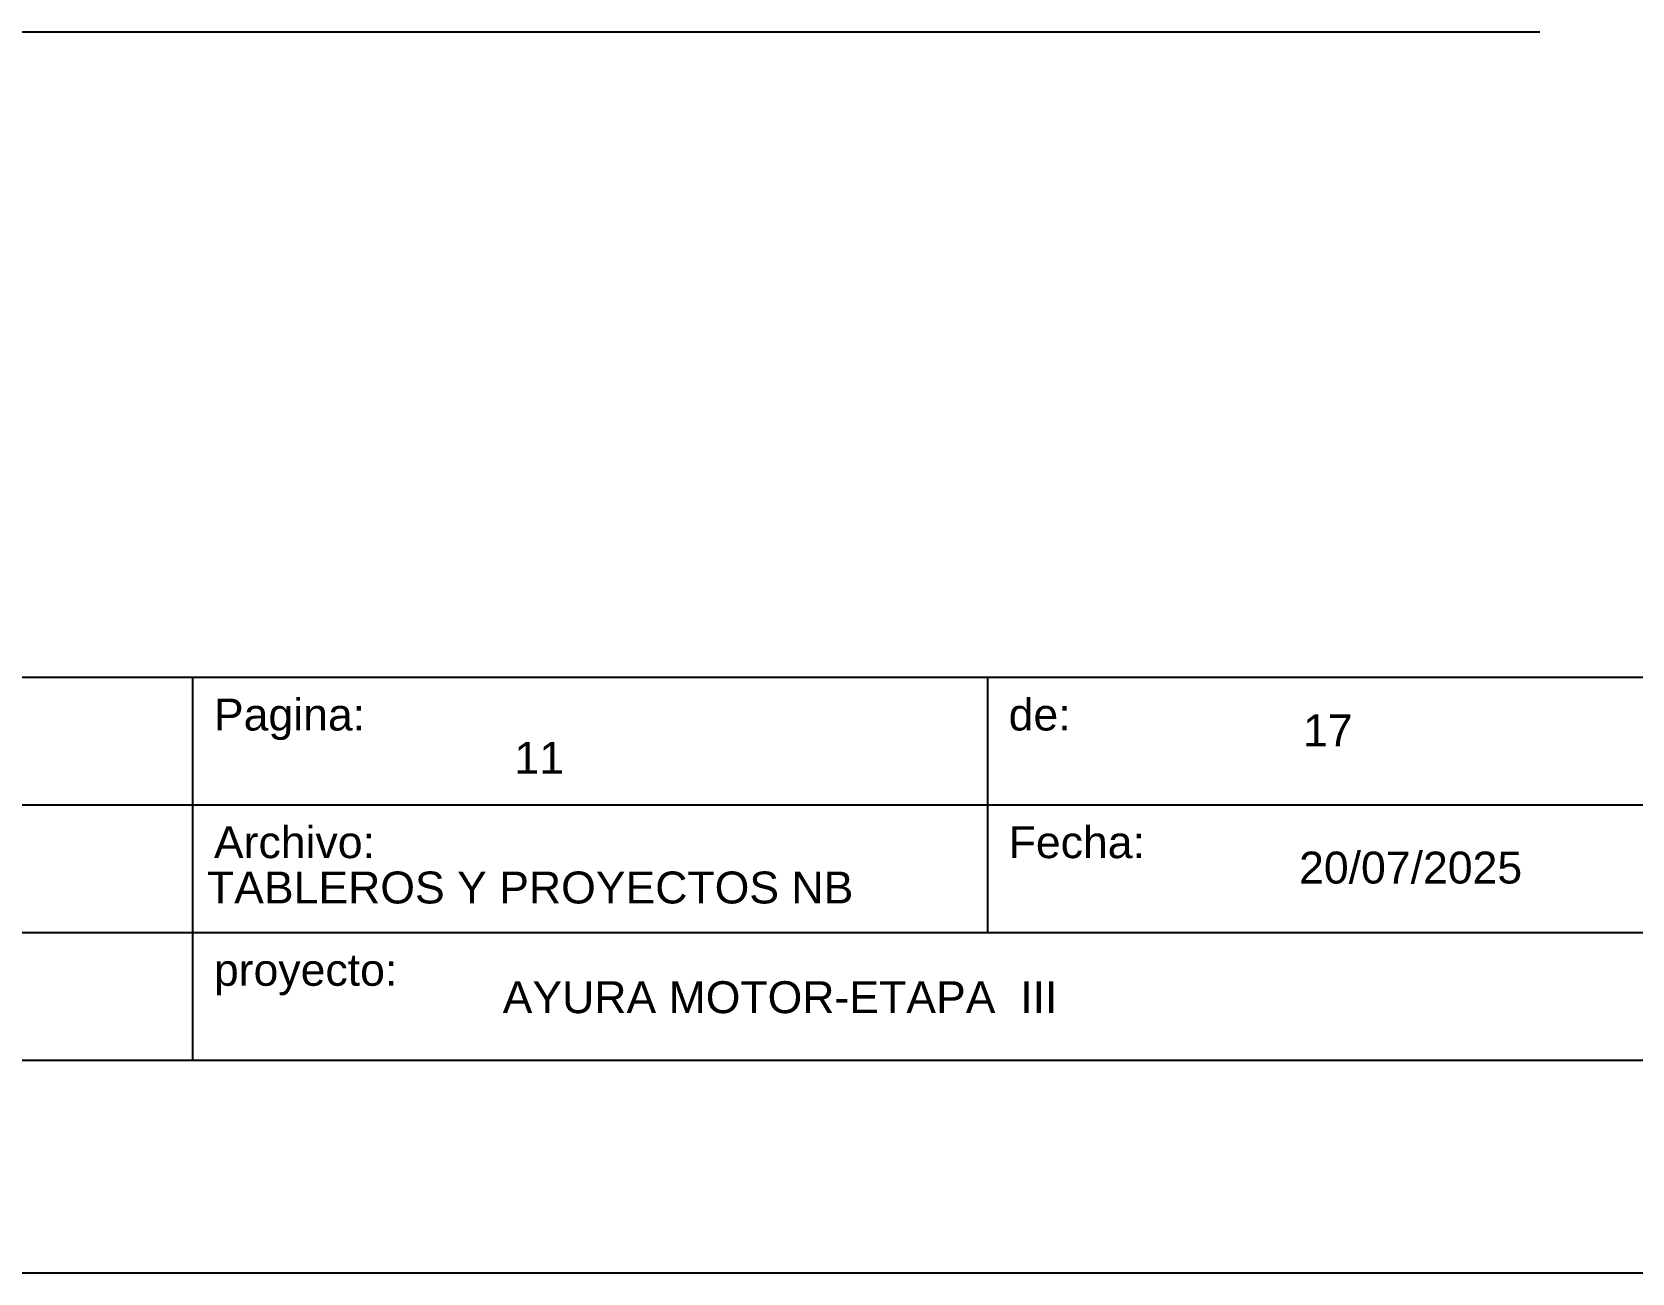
# Model space of a CAD drawing. Header units: millimetres. Extents: x 691 to 18605, y 670 to 10026.
# Drawn here: x 11497.8 to 11780.7, y 9213.5 to 9432.9 of the extents above; entities that cross this region are included whole.
import ezdxf
from ezdxf.enums import TextEntityAlignment as Align

# ---------------------------------------------------------------- set-up
doc = ezdxf.new("R2010")
doc.units = ezdxf.units.MM
doc.layers.add('YEL_14_THHN', color=2, linetype='Continuous')
doc.styles.get("Standard").update_dxf_attribs({"font": 'arial.ttf'})

# ---------------------------------------------------------------- blocks, each defined once
blk = doc.blocks.new('*T3')
at = {"color": 0, "linetype": 'ByBlock', "lineweight": -2}
for p, q in [((0, 0), (139.921, 0)), ((0, 0), (0, -18)), ((64.082, 0), (64.082, -18)), ((101.44, 0), (101.44, -12)), ((139.921, 0), (139.921, -18)), ((0, -6), (139.921, -6)), ((0, -12), (139.921, -12)), ((0, -18), (139.921, -18))]:
    blk.add_line(p, q, dxfattribs=at)
at = {"color": 0, "char_height": 1.5, "attachment_point": 1}
for s, insert, width in [('{\\fArial|b0|i0|c162|p34;Diseñado por:}', (1, -1), 62.08235), ('{\\fArial|b0|i0|c162|p34;Pagina:}', (65.082, -1), 35.35743), ('{\\fArial|b0|i0|c162|p34;de}:', (102.44, -1), 36.4813), ('{\\fArial|b0|i0|c162|p34;Supervisado por:}', (1, -7), 62.08235), ('{\\fArial|b0|i0|c162|p34;Archivo:}', (65.082, -7), 35.35743), ('Fecha:', (102.44, -7), 36.4813), ('Dibujado por:', (1, -13), 62.08235), ('{\\fArial|b0|i0|c162|p34;proyecto:}', (65.082, -13), 73.83872)]:
    blk.add_mtext(s, dxfattribs=dict(at, insert=insert, width=width))
blk = doc.blocks.new('CAJETIN')
blk.add_line((-259.4, 0.075), (0, 0.075))
blk.add_lwpolyline([(-269.4, -9.925), (10, -9.925), (10, 205.975), (-269.4, 205.975)], close=True)
blk.add_blockref('*T3', (-259.4, 18.075))
for tag, p in [('DISEÑADO_POR', (-230.857, 14.78)), ('SUPERVISADO_POR', (-229.595, 8.319)), ('DIBUJADO_POR', (-231.254, 2.424))]:
    blk.add_attdef(tag, text='', height=1.5).set_placement(p, align=Align.MIDDLE)
for tag, p in [('DE', (-143.123, 14.827)), ('F', (-73.904, 14.474)), ('PAGINA', (-180.192, 13.538)), ('A', (-97.022, 13.488)), ('FECHA', (-143.307, 8.381)), ('V', (-96.957, 8.58)), ('H', (-74.457, 8.765)), ('ARCHIVO', (-179.454, 8.197)), ('PROYECTO', (-180.745, 3.04)), ('HZ', (-98.064, 2.871)), ('OR', (-74.826, 2.502))]:
    blk.add_attdef(tag, p, '', height=1.5)

msp = doc.modelspace()

# ---------------------------------------------------------------- linework, layer by layer
at = {"layer": 'YEL_14_THHN', "color": 0}
msp.add_line((11764.45, 9432.85), (11329.96, 9432.86), dxfattribs=at)

# ---------------------------------------------------------------- block references
at = {"color": 0}
ref = msp.add_blockref('CAJETIN', (12260.98, 9250.79), dxfattribs=dict(at, xscale=3.761929394681115, yscale=3.761929394681115, zscale=3.761929394681115))
ref.add_attrib('PROYECTO', 'AYURA MOTOR-ETAPA  III', dxfattribs={"height": 5.6429}).set_placement((11581.03, 9262.22), align=Align.MIDDLE_LEFT)
ref.add_attrib('ARCHIVO', 'TABLEROS Y PROYECTOS NB', dxfattribs={"height": 5.6429}).set_placement((11585.89, 9281.62), align=Align.MIDDLE)
ref.add_attrib('DE', '17', (11722.57, 9306.57), dxfattribs={"height": 5.643})
ref.add_attrib('PAGINA', '11', (11583.11, 9301.72), dxfattribs={"height": 5.643})
ref.add_attrib('FECHA', '20/07/2025', (11721.87, 9282.32), dxfattribs={"height": 5.643})

doc.saveas('drawing.dxf')
